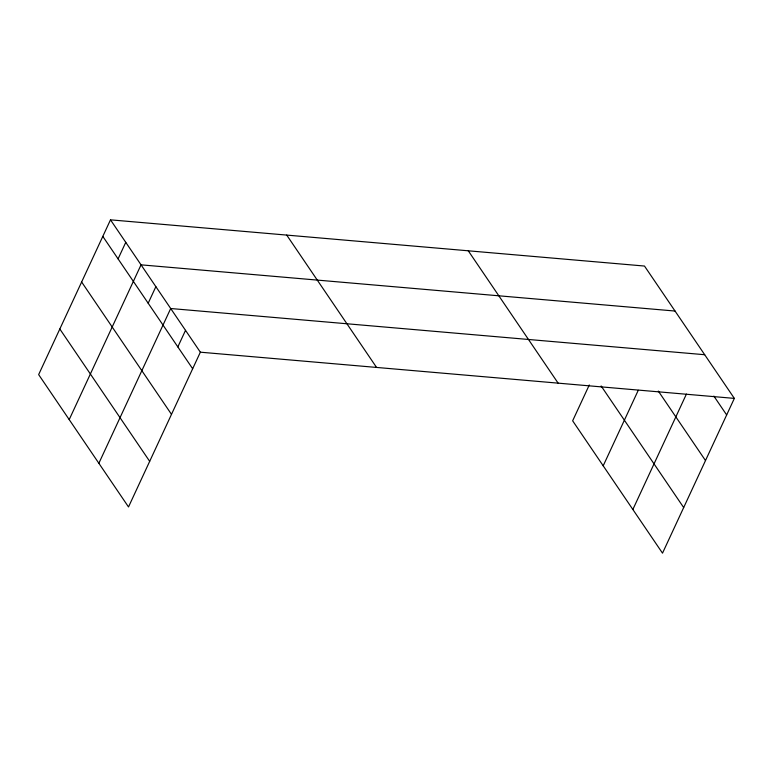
<?xml version="1.0" encoding="UTF-8"?>
<svg xmlns="http://www.w3.org/2000/svg" width="773" height="773" viewBox="0 0 773 773"><rect width="100%" height="100%" fill="white"/><g stroke="black" fill="none" stroke-linecap="round" stroke-linejoin="round"><path stroke-width="1.16" d="M110.491 219.841L38.65 374.605L128.511 506.953L200.352 352.188L110.491 219.841L644.489 266.047L734.35 398.395L662.509 553.159L572.648 420.812L589.287 384.973M118.085 258.887L125.767 242.336M69.203 419.604L141.044 264.839L675.042 311.046M148.184 303.229L155.866 286.677M98.857 463.278L170.698 308.514L704.696 354.72M177.838 346.903L185.52 330.351M603.201 465.81L638.256 390.297M632.855 509.484L686.424 394.075M200.352 352.188L734.35 398.395M713.865 396.085L726.668 414.946M658.316 391.07L705.498 460.553M601.133 385.959L683.68 507.552M468.274 250.8L558.125 383.147M286.715 235.089L376.567 367.436M102.809 236.393L192.661 368.74M81.638 282L171.49 414.347M59.821 328.998L149.682 461.346"/></g></svg>
